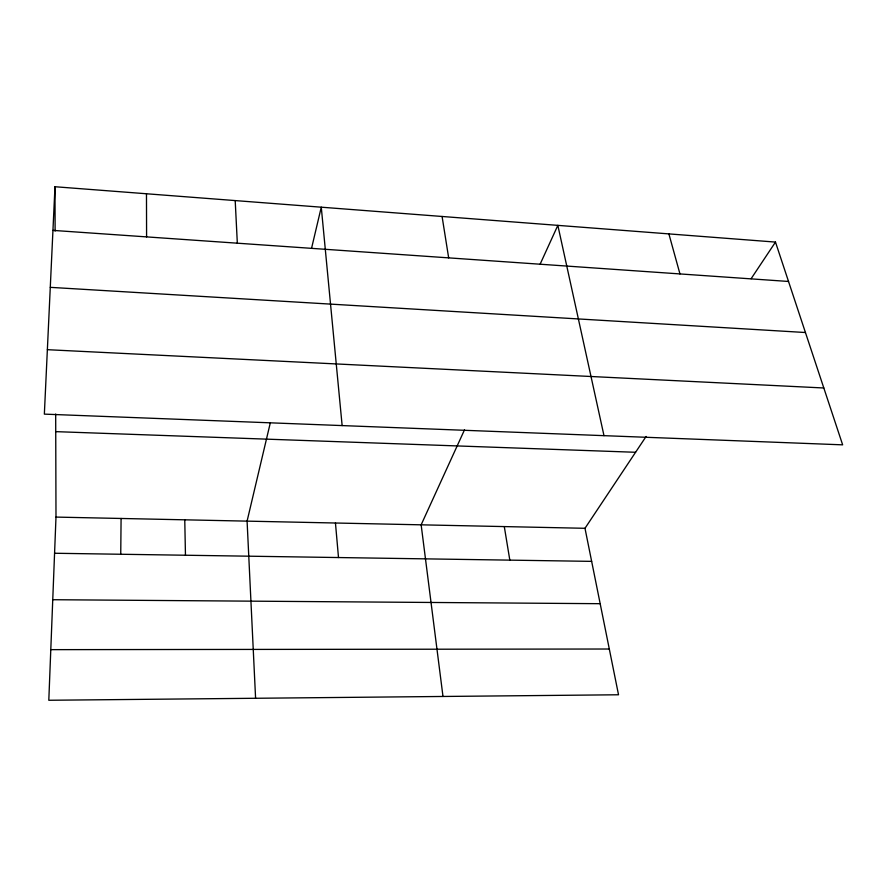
<?xml version="1.0" encoding="UTF-8"?>
<svg xmlns="http://www.w3.org/2000/svg" width="887" height="887" viewBox="0 0 887 887"><rect width="100%" height="100%" fill="white"/><g stroke="black" fill="none" stroke-linecap="round" stroke-linejoin="round"><path stroke-width="1.33" d="M120.743 554.253L121.087 518.463M55.681 414.007L55.992 517.088L48.807 700.264L618.527 694.776L584.988 528.297L646.102 436.471M54.983 186.736L44.35 414.129L842.65 444.842L775.482 242.084L54.983 186.736L55.116 231.086M270.225 423.188L247.085 521.135L255.589 698.269M311.537 248.393L321.271 207.192L342.138 425.583M464.522 429.818L421.148 524.827L442.99 696.461M540.072 264.304L557.845 225.365L603.992 435.661M751.101 278.729L775.482 242.084M50.792 649.65L609.314 649.018M52.754 599.712L600.177 603.692M54.573 553.255L591.651 561.371M55.992 517.088L584.988 528.297M55.726 431.636L635.58 452.281M47.366 349.689L823.812 387.985M50.282 287.344L805.44 332.525M52.943 230.387L788.532 281.467M668.887 233.902L679.963 273.939M504.293 526.59L509.825 560.129M442.081 216.472L448.667 257.873M335.452 523.008L338.501 557.546M235.199 200.584L237.328 243.193M184.762 519.815L185.461 555.229M146.477 193.765L146.588 236.896"/></g></svg>
